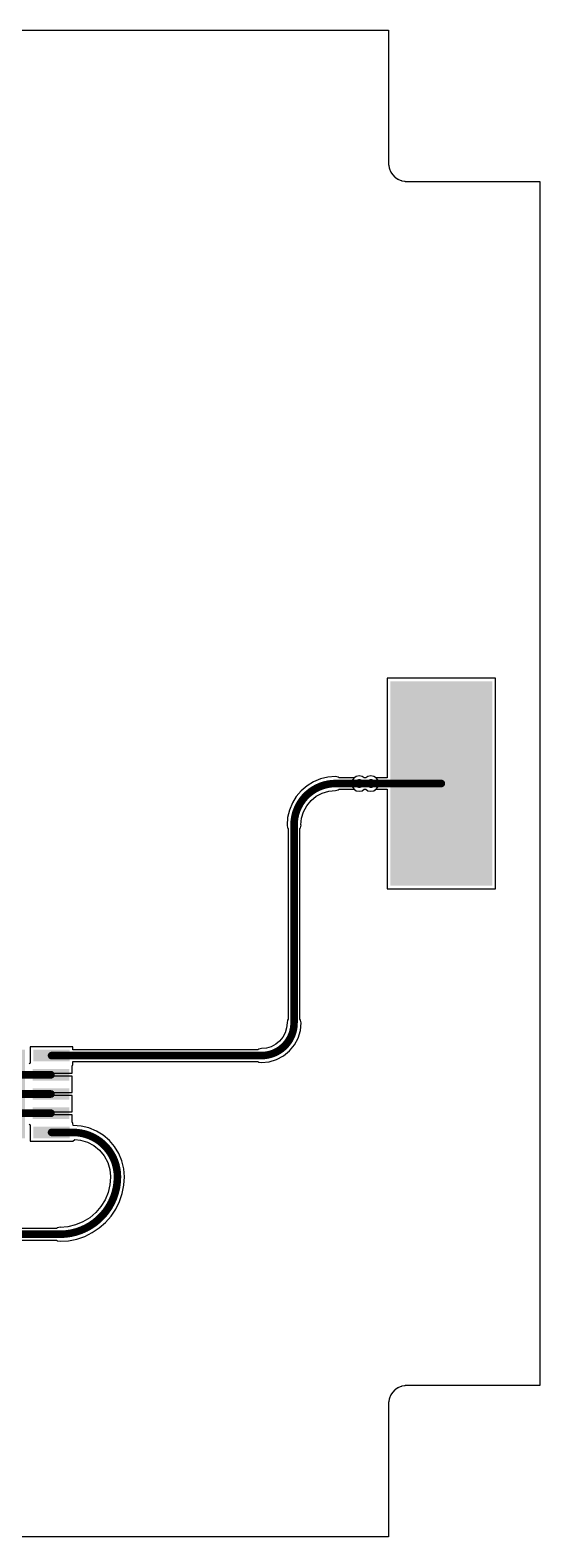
# Model space of a CAD drawing. Header units: millimetres. Extents: x 0.2 to 99.8, y 0.1 to 99.7.
# Drawn here: x 66.1 to 99.8, y 0.1 to 99.7 of the extents above; entities that cross this region are included whole.
import ezdxf

# ---------------------------------------------------------------- set-up
doc = ezdxf.new("R2010")
doc.units = ezdxf.units.MM
for name, color, linetype in [('BottomLayer', 5, 'Continuous'), ('TopLayer', 1, 'Continuous'), ('ViaHoleLayer', 16, 'Continuous')]:
    doc.layers.add(name, color=color, linetype=linetype)

# ---------------------------------------------------------------- blocks, each defined once
blk = doc.blocks.new('ANTENNA_PAD_2')
at = {"layer": 'TopLayer'}
blk.add_hatch(color=1, dxfattribs=at).paths.add_polyline_path([(-6.75, 3.337), (6.75, 3.337), (6.75, -3.413), (-6.75, -3.413)])
blk = doc.blocks.new('SM1L_MNC_B_5')
at = {"layer": 'BottomLayer'}
for points in [[(-4.191, 2.921), (-1.778, 2.921), (-1.778, 2.159), (-4.191, 2.159)], [(-1.27, 2.921), (1.27, 2.921), (1.27, -2.921), (-1.27, -2.921)], [(1.816, 2.921), (4.229, 2.921), (4.229, 2.159), (1.816, 2.159)], [(-4.191, 1.651), (-1.778, 1.651), (-1.778, 0.889), (-4.191, 0.889)], [(1.778, 1.651), (4.191, 1.651), (4.191, 0.889), (1.778, 0.889)], [(-4.191, 0.381), (-1.778, 0.381), (-1.778, -0.381), (-4.191, -0.381)], [(1.778, 0.381), (4.191, 0.381), (4.191, -0.381), (1.778, -0.381)], [(-4.191, -0.889), (-1.778, -0.889), (-1.778, -1.651), (-4.191, -1.651)], [(1.778, -0.889), (4.191, -0.889), (4.191, -1.651), (1.778, -1.651)], [(-4.191, -2.159), (-1.778, -2.159), (-1.778, -2.921), (-4.191, -2.921)], [(1.816, -2.159), (4.229, -2.159), (4.229, -2.921), (1.816, -2.921)]]:
    blk.add_hatch(color=5, dxfattribs=at).paths.add_polyline_path(points)

msp = doc.modelspace()

# ---------------------------------------------------------------- hatches: boundary and pattern name
at = {"layer": 'BottomLayer'}
h = msp.add_hatch(color=5, dxfattribs=at)
edge = h.paths.add_edge_path()
edge.add_arc((87.873, 49.86), 0.3, 0, 360)
h = msp.add_hatch(color=5, dxfattribs=at)
edge = h.paths.add_edge_path()
edge.add_arc((88.646, 49.86), 0.3, 0, 360)
at = {"layer": 'TopLayer'}
h = msp.add_hatch(color=1, dxfattribs=at)
edge = h.paths.add_edge_path()
edge.add_arc((87.873, 49.86), 0.3, 0, 360)
h = msp.add_hatch(color=1, dxfattribs=at)
edge = h.paths.add_edge_path()
edge.add_arc((88.646, 49.86), 0.3, 0, 360)
at = {"layer": 'ViaHoleLayer'}
h = msp.add_hatch(color=16, dxfattribs=at)
edge = h.paths.add_edge_path()
edge.add_arc((87.873, 49.86), 0.15, 0, 360)
h = msp.add_hatch(color=16, dxfattribs=at)
edge = h.paths.add_edge_path()
edge.add_arc((88.646, 49.86), 0.15, 0, 360)

# ---------------------------------------------------------------- linework, layer by layer
at = {"layer": 'BottomLayer'}
for p, q in [((10.217, 99.656), (89.809, 99.656)), ((89.809, 99.656), (89.809, 90.86)), ((89.809, 90.86), (89.81, 90.855)), ((89.81, 90.855), (89.809, 90.85)), ((89.809, 90.85), (89.814, 90.752)), ((89.814, 90.752), (89.818, 90.738)), ((89.818, 90.738), (89.818, 90.723)), ((89.818, 90.723), (89.856, 90.53)), ((89.856, 90.53), (89.863, 90.512)), ((89.863, 90.512), (89.867, 90.492)), ((89.867, 90.492), (89.942, 90.311)), ((89.942, 90.311), (89.954, 90.294)), ((89.954, 90.294), (89.961, 90.276)), ((89.961, 90.276), (90.07, 90.113)), ((90.07, 90.113), (90.084, 90.098)), ((90.084, 90.098), (90.096, 90.082)), ((90.096, 90.082), (90.234, 89.943)), ((90.234, 89.943), (90.251, 89.932)), ((90.251, 89.932), (90.265, 89.918)), ((90.265, 89.918), (90.428, 89.809)), ((90.428, 89.809), (90.447, 89.801)), ((90.447, 89.801), (90.463, 89.79)), ((90.463, 89.79), (90.644, 89.715)), ((90.644, 89.715), (90.664, 89.711)), ((90.664, 89.711), (90.683, 89.703)), ((90.683, 89.703), (90.875, 89.665)), ((90.875, 89.665), (90.89, 89.665)), ((90.89, 89.665), (90.905, 89.662)), ((90.905, 89.662), (91.003, 89.657)), ((91.003, 89.657), (91.008, 89.657)), ((91.008, 89.657), (91.013, 89.656)), ((91.013, 89.656), (99.809, 89.656)), ((99.809, 89.656), (99.809, 10.064)), ((84.854, 49.973), (84.425, 49.71)), ((85.318, 50.166), (84.854, 49.973)), ((85.808, 50.283), (85.318, 50.166)), ((86.309, 50.323), (85.808, 50.283)), ((86.309, 50.322), (86.309, 50.323)), ((86.486, 50.286), (86.309, 50.322)), ((86.549, 50.244), (86.486, 50.286)), ((87.542, 50.244), (86.549, 50.244)), ((87.677, 50.334), (87.542, 50.244)), ((87.873, 50.373), (87.677, 50.334)), ((88.07, 50.334), (87.873, 50.373)), ((88.205, 50.244), (88.07, 50.334)), ((88.315, 50.244), (88.205, 50.244)), ((88.45, 50.334), (88.315, 50.244)), ((88.646, 50.373), (88.45, 50.334)), ((88.842, 50.334), (88.646, 50.373)), ((89.009, 50.223), (88.842, 50.334)), ((89.12, 50.056), (89.009, 50.223)), ((89.159, 49.86), (89.12, 50.056)), ((89.12, 49.664), (89.159, 49.86)), ((83.716, 49.001), (83.453, 48.572)), ((84.042, 49.384), (83.716, 49.001)), ((84.425, 49.71), (84.042, 49.384)), ((84.691, 48.735), (85.037, 49.02)), ((85.037, 49.02), (85.433, 49.231)), ((85.433, 49.231), (85.862, 49.362)), ((85.862, 49.362), (86.302, 49.405)), ((86.302, 49.405), (86.309, 49.398)), ((86.309, 49.398), (86.486, 49.434)), ((86.309, 49.398), (86.309, 49.398)), ((86.486, 49.434), (86.549, 49.476)), ((86.549, 49.476), (87.542, 49.476)), ((87.542, 49.476), (87.677, 49.386)), ((87.677, 49.386), (87.873, 49.347)), ((87.873, 49.347), (88.07, 49.386)), ((88.07, 49.386), (88.205, 49.476)), ((88.205, 49.476), (88.315, 49.476)), ((88.315, 49.476), (88.45, 49.386)), ((88.45, 49.386), (88.646, 49.347)), ((88.646, 49.347), (88.842, 49.386)), ((88.842, 49.386), (89.009, 49.497)), ((89.009, 49.497), (89.12, 49.664)), ((83.26, 48.108), (83.143, 47.618)), ((83.453, 48.572), (83.26, 48.108)), ((84.064, 47.564), (84.195, 47.993)), ((84.195, 47.993), (84.406, 48.389)), ((84.406, 48.389), (84.691, 48.735)), ((83.143, 47.618), (83.103, 47.117)), ((83.103, 47.117), (83.104, 47.117)), ((83.104, 47.117), (83.14, 46.94)), ((83.14, 46.94), (83.182, 46.877)), ((83.182, 46.877), (83.182, 34.276)), ((83.95, 46.877), (83.992, 46.94)), ((83.95, 34.276), (83.95, 46.877)), ((83.992, 46.94), (84.028, 47.117)), ((84.021, 47.124), (84.064, 47.564)), ((84.028, 47.117), (84.021, 47.124)), ((84.028, 47.117), (84.028, 47.117)), ((83.108, 34.032), (83.076, 33.704)), ((83.14, 34.213), (83.104, 34.036)), ((83.104, 34.036), (83.104, 34.036)), ((83.104, 34.036), (83.108, 34.032)), ((83.182, 34.276), (83.14, 34.213)), ((83.992, 34.213), (83.95, 34.276)), ((83.981, 33.524), (84.031, 34.036)), ((84.028, 34.036), (83.992, 34.213)), ((84.031, 34.036), (84.028, 34.036)), ((82.822, 33.09), (82.61, 32.833)), ((82.979, 33.385), (82.822, 33.09)), ((83.076, 33.704), (82.979, 33.385)), ((83.589, 32.578), (83.832, 33.032)), ((83.832, 33.032), (83.981, 33.524)), ((68.948, 32.461), (66.129, 32.461)), ((66.129, 32.461), (66.129, 31.38)), ((68.948, 32.261), (68.948, 32.461)), ((81.167, 32.261), (68.948, 32.261)), ((81.23, 32.303), (81.167, 32.261)), ((81.407, 32.339), (81.23, 32.303)), ((81.411, 32.335), (81.407, 32.339)), ((81.407, 32.339), (81.407, 32.339)), ((81.739, 32.367), (81.411, 32.335)), ((82.058, 32.464), (81.739, 32.367)), ((82.353, 32.621), (82.058, 32.464)), ((82.61, 32.833), (82.353, 32.621)), ((82.865, 31.854), (83.263, 32.18)), ((83.263, 32.18), (83.589, 32.578)), ((66.129, 31.38), (66.064, 31.324)), ((68.91, 31.182), (68.948, 31.293)), ((68.91, 30.709), (68.91, 31.182)), ((68.948, 31.302), (68.948, 31.493)), ((68.948, 31.493), (81.167, 31.493)), ((68.948, 31.293), (68.948, 31.302)), ((81.167, 31.493), (81.23, 31.451)), ((81.23, 31.451), (81.407, 31.415)), ((81.407, 31.412), (81.919, 31.462)), ((81.407, 31.415), (81.407, 31.412)), ((81.919, 31.462), (82.411, 31.611)), ((82.411, 31.611), (82.865, 31.854)), ((67.501, 30.505), (67.501, 30.709)), ((67.501, 30.709), (68.91, 30.709)), ((68.91, 30.505), (67.501, 30.505)), ((68.91, 30.048), (68.91, 30.505)), ((68.91, 30.023), (68.91, 30.048)), ((68.91, 29.921), (68.91, 30.023)), ((68.91, 29.896), (68.91, 29.921)), ((68.91, 29.439), (68.91, 29.896)), ((67.501, 29.235), (67.501, 29.439)), ((67.501, 29.439), (68.91, 29.439)), ((68.91, 29.235), (67.501, 29.235)), ((68.91, 28.778), (68.91, 29.235)), ((67.501, 27.965), (67.501, 28.169)), ((67.501, 28.169), (68.91, 28.169)), ((68.91, 27.965), (67.501, 27.965)), ((68.91, 28.753), (68.91, 28.778)), ((68.91, 28.651), (68.91, 28.753)), ((68.91, 28.626), (68.91, 28.651)), ((68.91, 28.169), (68.91, 28.626)), ((68.91, 27.508), (68.91, 27.965)), ((66.064, 27.35), (66.129, 27.294)), ((66.129, 27.294), (66.129, 26.213)), ((68.91, 27.492), (68.91, 27.508)), ((68.948, 27.381), (68.91, 27.492)), ((68.961, 27.26), (68.948, 27.381)), ((68.948, 27.381), (68.948, 27.381)), ((69.493, 27.218), (68.961, 27.26)), ((70.011, 27.094), (69.493, 27.218)), ((70.504, 26.89), (70.011, 27.094)), ((66.129, 26.213), (68.948, 26.213)), ((68.948, 26.217), (69.075, 26.332)), ((68.948, 26.213), (68.948, 26.217)), ((69.075, 26.332), (69.445, 26.296)), ((69.445, 26.296), (69.911, 26.155)), ((69.911, 26.155), (70.34, 25.925)), ((70.34, 25.925), (70.716, 25.617)), ((70.959, 26.611), (70.504, 26.89)), ((71.364, 26.265), (70.959, 26.611)), ((71.71, 25.859), (71.364, 26.265)), ((70.716, 25.617), (71.025, 25.241)), ((71.025, 25.241), (71.254, 24.812)), ((71.989, 25.405), (71.71, 25.859)), ((72.193, 24.912), (71.989, 25.405)), ((72.318, 24.393), (72.193, 24.912)), ((71.254, 24.812), (71.395, 24.346)), ((71.395, 24.346), (71.44, 23.889)), ((72.359, 23.862), (72.318, 24.393)), ((71.4, 23.339), (71.278, 22.829)), ((71.439, 23.838), (71.4, 23.339)), ((71.44, 23.889), (71.435, 23.862)), ((71.435, 23.862), (71.439, 23.838)), ((72.213, 22.76), (72.322, 23.306)), ((72.322, 23.306), (72.358, 23.862)), ((72.358, 23.862), (72.359, 23.862)), ((71.077, 22.345), (70.803, 21.898)), ((71.278, 22.829), (71.077, 22.345)), ((71.788, 21.733), (72.034, 22.232)), ((72.034, 22.232), (72.213, 22.76)), ((70.064, 21.159), (69.617, 20.885)), ((70.463, 21.5), (70.064, 21.159)), ((70.803, 21.898), (70.463, 21.5)), ((71.111, 20.851), (71.478, 21.27)), ((71.478, 21.27), (71.788, 21.733)), ((67.86, 20.45), (54.01, 20.45)), ((67.924, 20.492), (67.86, 20.45)), ((68.101, 20.528), (67.924, 20.492)), ((68.107, 20.522), (68.101, 20.528)), ((68.101, 20.528), (68.101, 20.528)), ((68.623, 20.562), (68.107, 20.522)), ((69.133, 20.685), (68.623, 20.562)), ((69.617, 20.885), (69.133, 20.685)), ((69.202, 19.749), (69.73, 19.928)), ((69.73, 19.928), (70.229, 20.175)), ((70.229, 20.175), (70.692, 20.484)), ((70.692, 20.484), (71.111, 20.851)), ((54.01, 19.682), (67.86, 19.682)), ((67.86, 19.682), (67.924, 19.64)), ((67.924, 19.64), (68.101, 19.604)), ((68.101, 19.604), (68.656, 19.641)), ((68.101, 19.604), (68.101, 19.604)), ((68.656, 19.641), (69.202, 19.749)), ((90.644, 10.006), (90.463, 9.931)), ((90.664, 10.01), (90.644, 10.006)), ((90.683, 10.017), (90.664, 10.01)), ((90.875, 10.056), (90.683, 10.017)), ((90.89, 10.056), (90.875, 10.056)), ((90.905, 10.059), (90.89, 10.056)), ((91.003, 10.064), (90.905, 10.059)), ((91.008, 10.063), (91.003, 10.064)), ((91.013, 10.064), (91.008, 10.063)), ((99.809, 10.064), (91.013, 10.064)), ((89.814, 8.968), (89.809, 8.87)), ((89.818, 8.983), (89.814, 8.968)), ((89.856, 9.19), (89.818, 8.998)), ((89.818, 8.998), (89.818, 8.983)), ((89.863, 9.209), (89.856, 9.19)), ((89.867, 9.229), (89.863, 9.209)), ((89.942, 9.41), (89.867, 9.229)), ((89.954, 9.427), (89.942, 9.41)), ((89.961, 9.445), (89.954, 9.427)), ((90.07, 9.608), (89.961, 9.445)), ((90.084, 9.622), (90.07, 9.608)), ((90.096, 9.639), (90.084, 9.622)), ((90.234, 9.778), (90.096, 9.639)), ((90.251, 9.789), (90.234, 9.778)), ((90.265, 9.803), (90.251, 9.789)), ((90.428, 9.912), (90.265, 9.803)), ((90.447, 9.92), (90.428, 9.912)), ((90.463, 9.931), (90.447, 9.92)), ((89.809, 8.87), (89.81, 8.865)), ((89.81, 8.865), (89.809, 8.86)), ((89.809, 8.86), (89.809, 0.064)), ((89.809, 0.064), (10.217, 0.064))]:
    msp.add_line(p, q, dxfattribs=at)
at = {"layer": 'BottomLayer', "const_width": 0.499}
for points in [[(83.566, 47.117, -0.414214), (86.309, 49.86)], [(83.566, 34.036, -0.414214), (81.407, 31.877)], [(68.961, 26.797, -0.414214), (71.896, 23.862)], [(71.896, 23.862, -0.414214), (68.101, 20.066)]]:
    msp.add_lwpolyline(points, format="xyb", dxfattribs=at)
at = {"layer": 'BottomLayer'}
for points, const_width in [([(86.309, 49.86), (87.873, 49.86)], 0.499), ([(87.873, 49.86), (88.646, 49.86)], 0.499), ([(83.566, 34.036), (83.566, 47.117)], 0.499), ([(67.539, 31.877), (81.407, 31.877)], 0.499), ([(61.531, 30.607), (67.501, 30.607)], 0.508), ([(64.516, 29.337), (67.501, 29.337)], 0.508), ([(61.531, 28.067), (67.501, 28.067)], 0.508), ([(67.539, 26.797), (68.961, 26.797)], 0.499), ([(53.77, 20.066), (68.101, 20.066)], 0.499)]:
    msp.add_lwpolyline(points, dxfattribs=dict(at, const_width=const_width))
for points, const_width in [([(86.184, 49.86, 1), (86.434, 49.86, 1)], 0.249), ([(86.184, 49.86, 1), (86.434, 49.86, 1)], 0.249), ([(87.749, 49.86, 1), (87.998, 49.86, 1)], 0.249), ([(87.749, 49.86, 1), (87.998, 49.86, 1)], 0.249), ([(88.521, 49.86, 1), (88.771, 49.86, 1)], 0.249), ([(83.441, 47.117, 1), (83.691, 47.117, 1)], 0.249), ([(83.441, 47.117, 1), (83.691, 47.117, 1)], 0.249), ([(83.441, 34.036, 1), (83.691, 34.036, 1)], 0.249), ([(83.441, 34.036, 1), (83.691, 34.036, 1)], 0.249), ([(67.414, 31.877, 1), (67.663, 31.877, 1)], 0.249), ([(81.282, 31.877, 1), (81.532, 31.877, 1)], 0.249), ([(81.282, 31.877, 1), (81.532, 31.877, 1)], 0.249), ([(67.373, 30.607, 1), (67.627, 30.607, 1)], 0.254), ([(67.373, 29.337, 1), (67.627, 29.337, 1)], 0.254), ([(67.373, 28.067, 1), (67.627, 28.067, 1)], 0.254), ([(67.414, 26.797, 1), (67.663, 26.797, 1)], 0.249), ([(68.836, 26.797, 1), (69.086, 26.797, 1)], 0.249), ([(68.836, 26.797, 1), (69.086, 26.797, 1)], 0.249), ([(71.772, 23.862, 1), (72.021, 23.862, 1)], 0.249), ([(71.772, 23.862, 1), (72.021, 23.862, 1)], 0.249), ([(67.976, 20.066, 1), (68.225, 20.066, 1)], 0.249), ([(67.976, 20.066, 1), (68.225, 20.066, 1)], 0.249)]:
    msp.add_lwpolyline(points, format="xyb", close=True, dxfattribs=dict(at, const_width=const_width))
at = {"layer": 'TopLayer'}
for p, q in [((10.217, 99.656), (89.809, 99.656)), ((89.809, 99.656), (89.809, 90.86)), ((89.809, 90.86), (89.81, 90.855)), ((89.81, 90.855), (89.809, 90.85)), ((89.809, 90.85), (89.814, 90.752)), ((89.814, 90.752), (89.818, 90.738)), ((89.818, 90.738), (89.818, 90.723)), ((89.818, 90.723), (89.856, 90.53)), ((89.856, 90.53), (89.863, 90.512)), ((89.863, 90.512), (89.867, 90.492)), ((89.867, 90.492), (89.942, 90.311)), ((89.942, 90.311), (89.954, 90.294)), ((89.954, 90.294), (89.961, 90.276)), ((89.961, 90.276), (90.07, 90.113)), ((90.07, 90.113), (90.084, 90.098)), ((90.084, 90.098), (90.096, 90.082)), ((90.096, 90.082), (90.234, 89.943)), ((90.234, 89.943), (90.251, 89.932)), ((90.251, 89.932), (90.265, 89.918)), ((90.265, 89.918), (90.428, 89.809)), ((90.428, 89.809), (90.447, 89.801)), ((90.447, 89.801), (90.463, 89.79)), ((90.463, 89.79), (90.644, 89.715)), ((90.644, 89.715), (90.664, 89.711)), ((90.664, 89.711), (90.683, 89.703)), ((90.683, 89.703), (90.875, 89.665)), ((90.875, 89.665), (90.89, 89.665)), ((90.89, 89.665), (90.905, 89.662)), ((90.905, 89.662), (91.003, 89.657)), ((91.003, 89.657), (91.008, 89.657)), ((91.008, 89.657), (91.013, 89.656)), ((91.013, 89.656), (99.809, 89.656)), ((99.809, 89.656), (99.809, 10.064)), ((96.879, 56.813), (89.723, 56.813)), ((89.723, 56.813), (89.723, 50.244)), ((96.879, 42.907), (96.879, 56.813)), ((87.399, 50.056), (87.36, 49.86)), ((87.36, 49.86), (87.399, 49.664)), ((87.511, 50.223), (87.399, 50.056)), ((87.677, 50.334), (87.511, 50.223)), ((87.873, 50.373), (87.677, 50.334)), ((88.07, 50.334), (87.873, 50.373)), ((88.205, 50.244), (88.07, 50.334)), ((88.315, 50.244), (88.205, 50.244)), ((88.45, 50.334), (88.315, 50.244)), ((88.646, 50.373), (88.45, 50.334)), ((88.842, 50.334), (88.646, 50.373)), ((88.977, 50.244), (88.842, 50.334)), ((89.723, 50.244), (88.977, 50.244)), ((87.399, 49.664), (87.511, 49.497)), ((87.511, 49.497), (87.677, 49.386)), ((87.677, 49.386), (87.873, 49.347)), ((87.873, 49.347), (88.07, 49.386)), ((88.07, 49.386), (88.205, 49.476)), ((88.205, 49.476), (88.315, 49.476)), ((88.315, 49.476), (88.45, 49.386)), ((88.45, 49.386), (88.646, 49.347)), ((88.646, 49.347), (88.842, 49.386)), ((88.842, 49.386), (88.977, 49.476)), ((88.977, 49.476), (89.723, 49.476)), ((89.723, 49.476), (89.723, 42.907)), ((89.723, 42.907), (96.879, 42.907)), ((90.644, 10.006), (90.463, 9.931)), ((90.664, 10.01), (90.644, 10.006)), ((90.683, 10.017), (90.664, 10.01)), ((90.875, 10.056), (90.683, 10.017)), ((90.89, 10.056), (90.875, 10.056)), ((90.905, 10.059), (90.89, 10.056)), ((91.003, 10.064), (90.905, 10.059)), ((91.008, 10.063), (91.003, 10.064)), ((91.013, 10.064), (91.008, 10.063)), ((99.809, 10.064), (91.013, 10.064)), ((89.814, 8.968), (89.809, 8.87)), ((89.818, 8.983), (89.814, 8.968)), ((89.856, 9.19), (89.818, 8.998)), ((89.818, 8.998), (89.818, 8.983)), ((89.863, 9.209), (89.856, 9.19)), ((89.867, 9.229), (89.863, 9.209)), ((89.942, 9.41), (89.867, 9.229)), ((89.954, 9.427), (89.942, 9.41)), ((89.961, 9.445), (89.954, 9.427)), ((90.07, 9.608), (89.961, 9.445)), ((90.084, 9.622), (90.07, 9.608)), ((90.096, 9.639), (90.084, 9.622)), ((90.234, 9.778), (90.096, 9.639)), ((90.251, 9.789), (90.234, 9.778)), ((90.265, 9.803), (90.251, 9.789)), ((90.428, 9.912), (90.265, 9.803)), ((90.447, 9.92), (90.428, 9.912)), ((90.463, 9.931), (90.447, 9.92)), ((89.809, 8.87), (89.81, 8.865)), ((89.81, 8.865), (89.809, 8.86)), ((89.809, 8.86), (89.809, 0.064)), ((89.809, 0.064), (10.217, 0.064))]:
    msp.add_line(p, q, dxfattribs=at)
at = {"layer": 'TopLayer', "const_width": 0.499}
for points in [[(87.873, 49.86), (88.646, 49.86)], [(88.646, 49.86), (93.301, 49.86)]]:
    msp.add_lwpolyline(points, dxfattribs=at)
at = {"layer": 'TopLayer', "const_width": 0.249}
for points in [[(87.749, 49.86, 1), (87.998, 49.86, 1)], [(88.521, 49.86, 1), (88.771, 49.86, 1)], [(88.521, 49.86, 1), (88.771, 49.86, 1)], [(93.176, 49.86, 1), (93.426, 49.86, 1)]]:
    msp.add_lwpolyline(points, format="xyb", close=True, dxfattribs=at)

# ---------------------------------------------------------------- block references
at = {"rotation": 90}
msp.add_blockref('ANTENNA_PAD_2', (93.263, 49.86), dxfattribs=at)
msp.add_blockref('SM1L_MNC_B_5', (64.516, 29.337))

doc.saveas('drawing.dxf')
